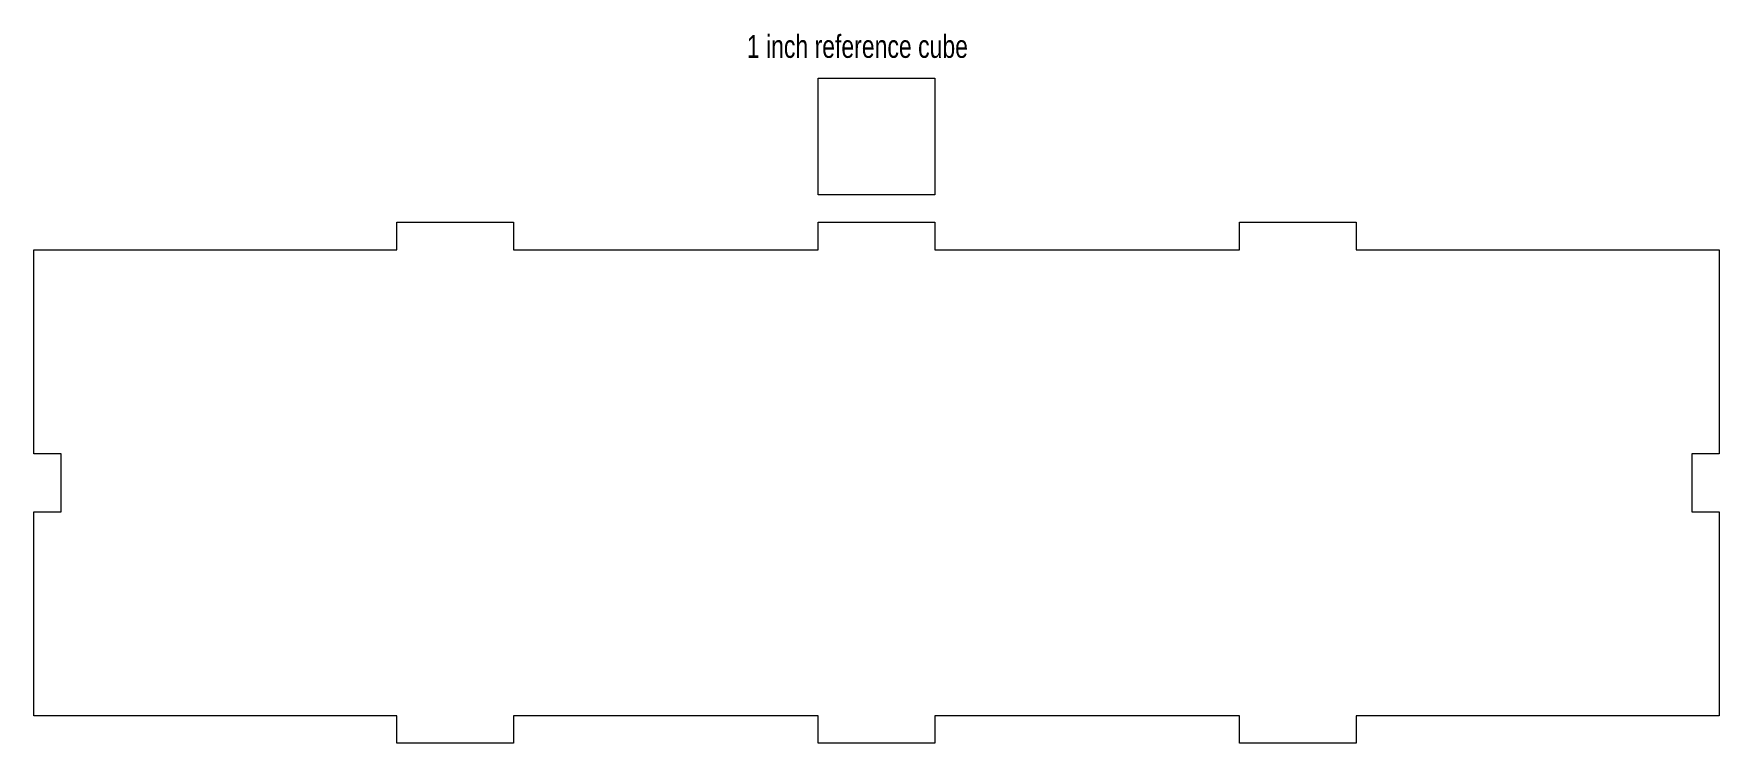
# Model space of a CAD drawing. Header units: millimetres. Extents: x -184 to 184, y -57 to 98.
import ezdxf

# ---------------------------------------------------------------- set-up
doc = ezdxf.new("R2010")
doc.units = ezdxf.units.MM
doc.layers.get('0').update_dxf_attribs({"linetype": 'CONTINUOUS', "lineweight": 0})
doc.styles.get("Standard").update_dxf_attribs({"font": 'txt', "width": 0.75})

msp = doc.modelspace()

# ---------------------------------------------------------------- linework, layer by layer
for p, q in [((-12.7, 62.8), (-12.7, 88.2)), ((-12.7, 88.2), (12.7, 88.2)), ((12.7, 88.2), (12.7, 62.8)), ((12.7, 62.8), (-12.7, 62.8)), ((-104.6, 50.8), (-104.6, 56.8)), ((-104.6, 56.8), (-79.2, 56.8)), ((-79.2, 56.8), (-79.2, 50.8)), ((-12.7, 50.8), (-12.7, 56.8)), ((-12.7, 56.8), (12.7, 56.8)), ((12.7, 56.8), (12.7, 50.8)), ((79.2, 50.8), (79.2, 56.8)), ((79.2, 56.8), (104.6, 56.8)), ((104.6, 56.8), (104.6, 50.8)), ((-183.8, 6.35), (-183.8, 50.8)), ((-183.8, 50.8), (-104.6, 50.8)), ((-79.2, 50.8), (-12.7, 50.8)), ((12.7, 50.8), (79.2, 50.8)), ((104.6, 50.8), (183.8, 50.8)), ((183.8, 50.8), (183.8, 6.35)), ((-177.8, 6.35), (-183.8, 6.35)), ((-177.8, -6.35), (-177.8, 6.35)), ((183.8, 6.35), (177.8, 6.35)), ((177.8, 6.35), (177.8, -6.35)), ((-183.8, -50.8), (-183.8, -6.35)), ((-183.8, -6.35), (-177.8, -6.35)), ((177.8, -6.35), (183.8, -6.35)), ((183.8, -6.35), (183.8, -50.8)), ((-104.6, -50.8), (-183.8, -50.8)), ((-104.6, -56.8), (-104.6, -50.8)), ((-12.7, -50.8), (-79.2, -50.8)), ((-79.2, -50.8), (-79.2, -56.8)), ((-12.7, -56.8), (-12.7, -50.8)), ((79.2, -50.8), (12.7, -50.8)), ((12.7, -50.8), (12.7, -56.8)), ((79.2, -56.8), (79.2, -50.8)), ((183.8, -50.8), (104.6, -50.8)), ((104.6, -50.8), (104.6, -56.8)), ((-79.2, -56.8), (-104.6, -56.8)), ((12.7, -56.8), (-12.7, -56.8)), ((104.6, -56.8), (79.2, -56.8))]:
    msp.add_line(p, q)

# ---------------------------------------------------------------- texts
at = {"insert": (-28.28, 97.66), "char_height": 5, "width": 100, "attachment_point": 1}
msp.add_mtext('1\\~inch\\~reference\\~cube', dxfattribs=at)

doc.saveas('drawing.dxf')
